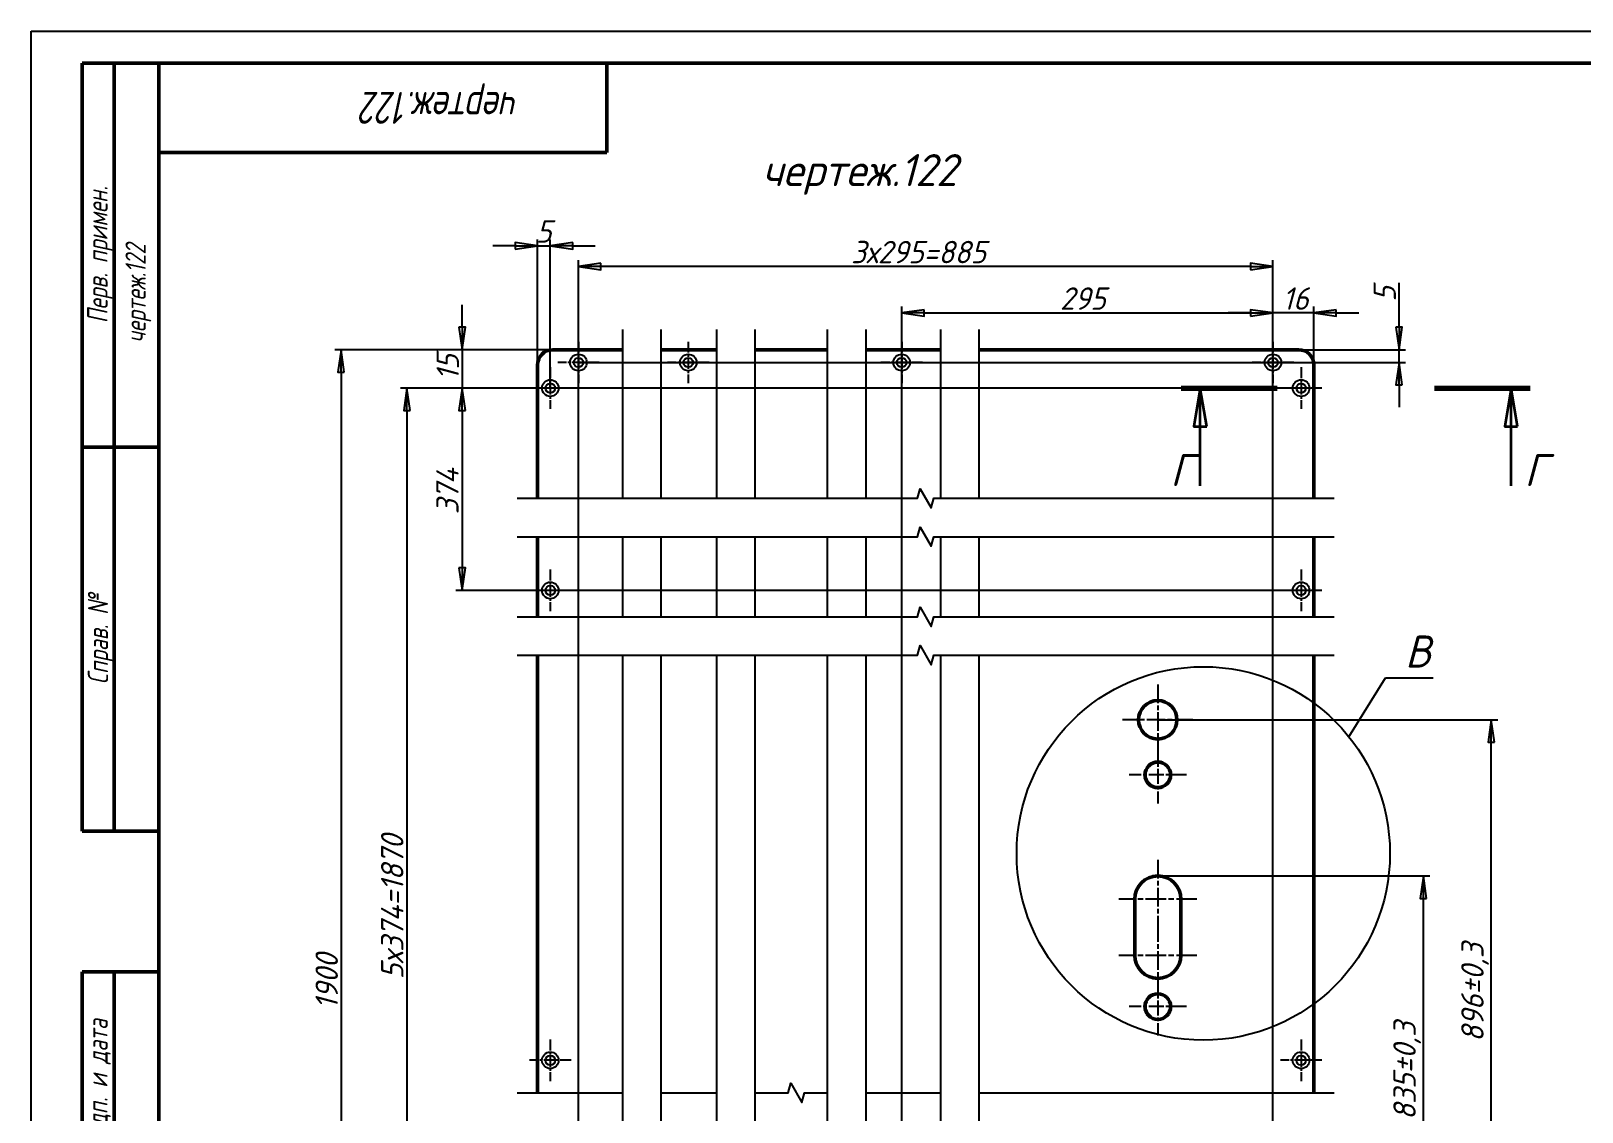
# Model space of a CAD drawing. Header units: millimetres. Extents: x 0 to 1490, y 0 to 742.
# Drawn here: x 0 to 606, y 320 to 742 of the extents above; entities that cross this region are included whole.
import ezdxf
from ezdxf.enums import TextEntityAlignment as Align

# ---------------------------------------------------------------- set-up
doc = ezdxf.new("R2010")
doc.units = ezdxf.units.MM
doc.header["$LTSCALE"] = 2.5
doc.linetypes.add('LT_04', pattern=[0.7087, 0.4724, -0.0591, 0.1181, -0.0591])
for name, color, linetype, lineweight in [('Layer_01', 7, 'Continuous', 35), ('Layer_02', 7, 'Continuous', 50), ('Layer_03', 7, 'Continuous', 25), ('Layer_05', 7, 'Continuous', 50), ('Layer_06', 7, 'Continuous', 25), ('Layer_07', 7, 'Continuous', 25), ('Layer_08', 7, 'Continuous', 25), ('Layer_10', 7, 'Continuous', 25), ('Layer_12', 7, 'Continuous', 50)]:
    doc.layers.add(name, color=color, linetype=linetype, lineweight=lineweight)
doc.styles.add('Style_02', font='ariali.ttf', dxfattribs={"width": 0.8})
doc.styles.add('Style_03', font='GOST Common Italic.ttf')
doc.styles.add('Style_05', font='GOST Common Italic.ttf')
doc.styles.add('Style_07', font='GOST Common Italic.ttf', dxfattribs={"width": 0.8})
doc.styles.add('Style_08', font='GOST Common Italic.ttf', dxfattribs={"width": 0.8})
doc.dimstyles.new('DimStyle_06', dxfattribs={"dimscale": 2.5, "dimtxt": 3.5, "dimasz": 3.5, "dimexe": 1, "dimexo": 0, "dimgap": 0.5, "dimtad": 1, "dimrnd": 1e-08, "dimtxsty": 'Style_03', "dimblk": 'Filled-1', "dimcen": 2.5, "dimdle": 15, "dimclrd": 256, "dimclre": 256, "dimclrt": 256, "dimazin": 2, "dimtfac": 0.714286, "dimtdec": 3, "dimtmove": 0, "dimatfit": 3, "dimlwd": 25, "dimlwe": 25})

# ---------------------------------------------------------------- blocks, each defined once
blk = doc.blocks.new('Filled-1')
at = {"color": 0}
for p, q in [((0, 0), (-1, 0.143)), ((-1, 0.143), (-1, -0.143)), ((-1, 0), (0, 0)), ((-1, -0.143), (0, 0))]:
    blk.add_line(p, q, dxfattribs=at)
at = {"color": 0, "flags": 128}
blk.add_lwpolyline([(-1, -0.143), (0, 0), (-1, 0.143), (-1, -0.143)], dxfattribs=at)
at = {"color": 0}
blk.add_solid([(-1, -0.143), (0, 0), (-1, 0.143), (-1, -0.143)], dxfattribs=at)
blk = doc.blocks.new('*D20')
at = {"layer": 'Defpoints', "color": 0, "linetype": 'Continuous'}
for p in [(203.9, 618.04), (121.16, 189.77), (203.9, 189.77)]:
    blk.add_point(p, dxfattribs=at)
at = {"layer": 'Layer_10', "linetype": 'Continuous', "lineweight": 25}
for p, q in [((203.9, 618.04), (118.66, 618.04)), ((121.16, 609.29), (121.16, 198.52)), ((203.9, 189.77), (118.66, 189.77))]:
    blk.add_line(p, q, dxfattribs=at)
at = {"layer": 'Layer_10', "linetype": 'Continuous', "lineweight": 25, "xscale": 8.75, "yscale": 8.75, "zscale": 8.75}
for p, rotation in [((121.16, 618.04), 90), ((121.16, 189.77), 270)]:
    blk.add_blockref('Filled-1', p, dxfattribs=dict(at, rotation=rotation))
at = {"layer": 'Layer_10', "linetype": 'Continuous', "lineweight": 25, "insert": (111.16, 360.36), "char_height": 8.75, "attachment_point": 1, "rotation": 90, "style": 'Style_03'}
blk.add_mtext('\\A1;1900', dxfattribs=at)
blk = doc.blocks.new('2dDetail0')
at = {"layer": 'Layer_03'}
for p, q in [((205.98, 186.75), (211.69, 195.94)), ((211.69, 195.94), (219.14, 195.94))]:
    blk.add_line(p, q, dxfattribs=at)
blk.add_circle((183.22, 168.51), 29.17, dxfattribs=at)
at = {"layer": 'Layer_03', "insert": (214.75, 197.56), "char_height": 5, "attachment_point": 7, "style": 'Style_05'}
blk.add_mtext('В', dxfattribs=at)
blk = doc.blocks.new('*D23')
at = {"layer": 'Defpoints', "color": 0, "linetype": 'Continuous'}
for p in [(440.27, 473.48), (570.59, 473.48), (495.27, 189.77)]:
    blk.add_point(p, dxfattribs=at)
at = {"layer": 'Layer_10', "linetype": 'Continuous', "lineweight": 25}
for p, q in [((440.27, 473.48), (573.09, 473.48)), ((570.59, 198.52), (570.59, 464.73)), ((495.27, 189.77), (573.09, 189.77))]:
    blk.add_line(p, q, dxfattribs=at)
at = {"layer": 'Layer_10', "linetype": 'Continuous', "lineweight": 25, "xscale": 8.75, "yscale": 8.75, "zscale": 8.75}
for p, rotation in [((570.59, 473.48), 90), ((570.59, 189.77), 270)]:
    blk.add_blockref('Filled-1', p, dxfattribs=dict(at, rotation=rotation))
at = {"layer": 'Layer_10', "linetype": 'Continuous', "lineweight": 25, "insert": (558.84, 347.64), "char_height": 8.75, "attachment_point": 1, "rotation": 90, "style": 'Style_03'}
blk.add_mtext('\\A1;896%%p0,3', dxfattribs=at)
blk = doc.blocks.new('*D29')
at = {"layer": 'Defpoints', "color": 0, "linetype": 'Continuous'}
for p in [(440.27, 412.48), (544.06, 412.48), (495.27, 189.77)]:
    blk.add_point(p, dxfattribs=at)
at = {"layer": 'Layer_10', "linetype": 'Continuous', "lineweight": 25}
for p, q in [((440.27, 412.48), (546.56, 412.48)), ((544.06, 198.52), (544.06, 403.73)), ((495.27, 189.77), (546.56, 189.77))]:
    blk.add_line(p, q, dxfattribs=at)
at = {"layer": 'Layer_10', "linetype": 'Continuous', "lineweight": 25, "xscale": 8.75, "yscale": 8.75, "zscale": 8.75}
for p, rotation in [((544.06, 412.48), 90), ((544.06, 189.77), 270)]:
    blk.add_blockref('Filled-1', p, dxfattribs=dict(at, rotation=rotation))
at = {"layer": 'Layer_10', "linetype": 'Continuous', "lineweight": 25, "insert": (532.31, 317.14), "char_height": 8.75, "attachment_point": 1, "rotation": 90, "style": 'Style_03'}
blk.add_mtext('\\A1;835%%p0,3', dxfattribs=at)
blk = doc.blocks.new('Block_04')
at = {"layer": 'Layer_12'}
for p, q in [((-12, 0), (-12, 145)), ((-12, 145), (0, 145)), ((-7, 145), (-7, 0)), ((-12, 110), (-7, 110)), ((-7, 110), (0, 110)), ((-12, 85), (-7, 85)), ((-7, 85), (0, 85)), ((-12, 60), (-7, 60)), ((-7, 60), (0, 60)), ((-12, 25), (-7, 25)), ((-7, 25), (0, 25)), ((0, 0), (-12, 0))]:
    blk.add_line(p, q, dxfattribs=at)
at = {"layer": 'Layer_08', "char_height": 3.17, "attachment_point": 5, "rotation": 90, "style": 'Style_02'}
for s, insert, width in [('\\fGOST Common|b0|i1;\\H3.1700;Подп. и дата', (-9.37, 127.41), 34.7679), ('\\fGOST Common|b0|i1;\\H3.1700;Инв. № дубл.', (-8.95, 97.55), 24.8438), ('\\fGOST Common|b0|i1;\\H3.1700;Взам. инв. №', (-9.58, 72.53), 24.8669), ('\\fGOST Common|b0|i1;\\H3.1700;Подп. и дата', (-9.5, 42.47), 35.1486), ('\\fGOST Common|b0|i1;\\H3.1700;Инв. № подл.', (-9.5, 12.41), 24.9618)]:
    blk.add_mtext(s, dxfattribs=dict(at, insert=insert, width=width))
at = {"layer": 'Layer_08', "style": 'Style_07', "width": 0.8}
for tag, p in [('Подп._и_дата_2_001', (-3.53, 127.51)), ('Инв._номер_дубликата_001', (-3.41, 97.47)), ('Взамен_инв._номера_001', (-3.46, 72.53)), ('Подп._и_дата_1_001', (-3.42, 42.35)), ('ИНВЕНТАРНЫЙ_НОМЕР_001', (-3.33, 12.68))]:
    blk.add_attdef(tag, text='', height=3.17, rotation=90, dxfattribs=at).set_placement(p, align=Align.MIDDLE_CENTER)
blk = doc.blocks.new('Block_05')
at = {"layer": 'Layer_12'}
for p, q in [((-12, 0), (-12, 120)), ((-12, 120), (0, 120)), ((-7, 0), (-7, 120)), ((-12, 60), (0, 60)), ((0, 0), (-12, 0))]:
    blk.add_line(p, q, dxfattribs=at)
at = {"layer": 'Layer_08', "char_height": 3.17, "attachment_point": 5, "rotation": 90, "style": 'Style_02'}
for s, insert, width in [('\\fGOST Common|b0|i1;\\H3.1700;Перв. примен.', (-9.19, 90.05), 60.0143), ('\\fGOST Common|b0|i1;\\H3.1700;Справ. №', (-9.1, 30), 59.9357)]:
    blk.add_mtext(s, dxfattribs=dict(at, insert=insert, width=width))
at = {"layer": 'Layer_08', "style": 'Style_07', "width": 0.8}
for tag, p in [('Первичная_применяемость_002', (-2.07, 66.9)), ('Первичная_применяемость_001', (-2.07, 66.9)), ('Справочный_номер_001', (-3.55, 30.02))]:
    blk.add_attdef(tag, text='', height=3.17, rotation=90, dxfattribs=at).set_placement(p, align=Align.MIDDLE_CENTER)
blk = doc.blocks.new('Block_06')
at = {"layer": 'Layer_12'}
for p, q in [((0, 0), (70, 0)), ((70, 0), (70, -14)), ((70, -14), (0, -14))]:
    blk.add_line(p, q, dxfattribs=at)
at = {"layer": 'Layer_08', "style": 'Style_08', "width": 0.8}
for tag in ['ОБОЗНАЧЕНИЕ_002', 'ОБОЗНАЧЕНИЕ_001']:
    blk.add_attdef(tag, text='', height=5, rotation=180, dxfattribs=at).set_placement((70.59, -4.53), align=Align.MIDDLE_CENTER)
blk = doc.blocks.new('Block_34')
at = {"layer": 'Layer_05', "lineweight": 25}
for p, q in [((0, 0), (0, 297)), ((0, 297), (420, 297))]:
    blk.add_line(p, q, dxfattribs=at)
at = {"layer": 'Layer_05'}
for p, q in [((415, 292), (20, 292)), ((20, 292), (20, 5))]:
    blk.add_line(p, q, dxfattribs=at)
blk = doc.blocks.new('*D41')
at = {"layer": 'Defpoints', "color": 0, "linetype": 'Continuous'}
for p in [(485.27, 632.38), (485.27, 613.04), (340.2, 194.77)]:
    blk.add_point(p, dxfattribs=at)
at = {"layer": 'Layer_10', "linetype": 'Continuous', "lineweight": 25}
for p, q in [((340.2, 194.77), (340.2, 634.88)), ((348.95, 632.38), (476.52, 632.38)), ((485.27, 613.04), (485.27, 634.88))]:
    blk.add_line(p, q, dxfattribs=at)
at = {"layer": 'Layer_10', "linetype": 'Continuous', "lineweight": 25, "xscale": 8.75, "yscale": 8.75, "zscale": 8.75, "rotation": 180}
blk.add_blockref('Filled-1', (340.2, 632.38), dxfattribs=at)
at = {"layer": 'Layer_10', "linetype": 'Continuous', "lineweight": 25, "xscale": 8.75, "yscale": 8.75, "zscale": 8.75}
blk.add_blockref('Filled-1', (485.27, 632.38), dxfattribs=at)
at = {"layer": 'Layer_10', "linetype": 'Continuous', "lineweight": 25, "insert": (402.05, 642.38), "char_height": 8.75, "attachment_point": 1, "style": 'Style_03'}
blk.add_mtext('\\A1;295', dxfattribs=at)
blk = doc.blocks.new('*D42')
at = {"layer": 'Defpoints', "color": 0, "linetype": 'Continuous'}
for p in [(485.27, 632.38), (501.27, 612.04), (485.27, 194.77)]:
    blk.add_point(p, dxfattribs=at)
at = {"layer": 'Layer_10', "linetype": 'Continuous', "lineweight": 25}
for p, q in [((476.52, 632.38), (467.77, 632.38)), ((485.27, 194.77), (485.27, 634.88)), ((501.27, 632.38), (485.27, 632.38)), ((501.27, 612.04), (501.27, 634.88)), ((510.02, 632.38), (518.77, 632.38))]:
    blk.add_line(p, q, dxfattribs=at)
at = {"layer": 'Layer_10', "linetype": 'Continuous', "lineweight": 25, "xscale": 8.75, "yscale": 8.75, "zscale": 8.75}
blk.add_blockref('Filled-1', (485.27, 632.38), dxfattribs=at)
at = {"layer": 'Layer_10', "linetype": 'Continuous', "lineweight": 25, "xscale": 8.75, "yscale": 8.75, "zscale": 8.75, "rotation": 180}
blk.add_blockref('Filled-1', (501.27, 632.38), dxfattribs=at)
at = {"layer": 'Layer_10', "linetype": 'Continuous', "lineweight": 25, "insert": (488.97, 642.38), "char_height": 8.75, "attachment_point": 1, "style": 'Style_03'}
blk.add_mtext('\\A1;16', dxfattribs=at)
blk = doc.blocks.new('*D43')
at = {"layer": 'Defpoints', "color": 0, "linetype": 'Continuous'}
for p in [(213.9, 650.54), (485.27, 613.04), (213.9, 194.77)]:
    blk.add_point(p, dxfattribs=at)
at = {"layer": 'Layer_10', "linetype": 'Continuous', "lineweight": 25}
for p, q in [((213.9, 194.77), (213.9, 653.04)), ((476.52, 650.54), (222.65, 650.54)), ((485.27, 613.04), (485.27, 653.04))]:
    blk.add_line(p, q, dxfattribs=at)
at = {"layer": 'Layer_10', "linetype": 'Continuous', "lineweight": 25, "xscale": 8.75, "yscale": 8.75, "zscale": 8.75, "rotation": 180}
blk.add_blockref('Filled-1', (213.9, 650.54), dxfattribs=at)
at = {"layer": 'Layer_10', "linetype": 'Continuous', "lineweight": 25, "xscale": 8.75, "yscale": 8.75, "zscale": 8.75}
blk.add_blockref('Filled-1', (485.27, 650.54), dxfattribs=at)
at = {"layer": 'Layer_10', "linetype": 'Continuous', "lineweight": 25, "insert": (320.38, 660.54), "char_height": 8.75, "attachment_point": 1, "style": 'Style_03'}
blk.add_mtext('\\A1;\\fGOST Common|b0|i1;3х295=885', dxfattribs=at)
blk = doc.blocks.new('*D44')
at = {"layer": 'Defpoints', "color": 0, "linetype": 'Continuous'}
for p in [(213.9, 613.04), (495.27, 618.04), (534.55, 613.04)]:
    blk.add_point(p, dxfattribs=at)
at = {"layer": 'Layer_10', "linetype": 'Continuous', "lineweight": 25}
for p, q in [((534.55, 626.79), (534.55, 644.19)), ((213.9, 613.04), (537.05, 613.04)), ((495.27, 618.04), (537.05, 618.04)), ((534.55, 613.04), (534.55, 618.04)), ((534.55, 604.29), (534.55, 595.54))]:
    blk.add_line(p, q, dxfattribs=at)
at = {"layer": 'Layer_10', "linetype": 'Continuous', "lineweight": 25, "xscale": 8.75, "yscale": 8.75, "zscale": 8.75}
for p, rotation in [((534.55, 618.04), 270), ((534.55, 613.04), 90)]:
    blk.add_blockref('Filled-1', p, dxfattribs=dict(at, rotation=rotation))
at = {"layer": 'Layer_10', "linetype": 'Continuous', "lineweight": 25, "insert": (524.55, 636.79), "char_height": 8.75, "attachment_point": 1, "rotation": 90, "style": 'Style_03'}
blk.add_mtext('\\A1;5', dxfattribs=at)
blk = doc.blocks.new('*D45')
at = {"layer": 'Defpoints', "color": 0, "linetype": 'Continuous'}
for p in [(173.95, 618.04), (168.45, 603.04), (202.9, 603.04)]:
    blk.add_point(p, dxfattribs=at)
at = {"layer": 'Layer_10', "linetype": 'Continuous', "lineweight": 25}
for p, q in [((168.45, 626.79), (168.45, 635.54)), ((173.95, 618.04), (165.95, 618.04)), ((168.45, 618.04), (168.45, 603.04)), ((202.9, 603.04), (165.95, 603.04)), ((168.45, 594.29), (168.45, 585.54))]:
    blk.add_line(p, q, dxfattribs=at)
at = {"layer": 'Layer_10', "linetype": 'Continuous', "lineweight": 25, "xscale": 8.75, "yscale": 8.75, "zscale": 8.75}
for p, rotation in [((168.45, 618.04), 270), ((168.45, 603.04), 90)]:
    blk.add_blockref('Filled-1', p, dxfattribs=dict(at, rotation=rotation))
at = {"layer": 'Layer_10', "linetype": 'Continuous', "lineweight": 25, "insert": (158.45, 606.01), "char_height": 8.75, "attachment_point": 1, "rotation": 90, "style": 'Style_03'}
blk.add_mtext('\\A1;15', dxfattribs=at)
blk = doc.blocks.new('*D46')
at = {"layer": 'Defpoints', "color": 0, "linetype": 'Continuous'}
for p in [(496.27, 603.04), (168.45, 524.03), (496.27, 524.03)]:
    blk.add_point(p, dxfattribs=at)
at = {"layer": 'Layer_10', "linetype": 'Continuous', "lineweight": 25}
for p, q in [((496.27, 603.04), (165.95, 603.04)), ((168.45, 594.29), (168.45, 532.78)), ((496.27, 524.03), (165.95, 524.03))]:
    blk.add_line(p, q, dxfattribs=at)
at = {"layer": 'Layer_10', "linetype": 'Continuous', "lineweight": 25, "xscale": 8.75, "yscale": 8.75, "zscale": 8.75}
for p, rotation in [((168.45, 603.04), 90), ((168.45, 524.03), 270)]:
    blk.add_blockref('Filled-1', p, dxfattribs=dict(at, rotation=rotation))
at = {"layer": 'Layer_10', "linetype": 'Continuous', "lineweight": 25, "insert": (158.34, 553.72), "char_height": 8.75, "attachment_point": 1, "rotation": 90, "style": 'Style_03'}
blk.add_mtext('\\A1;374', dxfattribs=at)
blk = doc.blocks.new('*D47')
at = {"layer": 'Defpoints', "color": 0, "linetype": 'Continuous'}
for p in [(202.9, 603.04), (146.88, 204.77), (496.27, 204.77)]:
    blk.add_point(p, dxfattribs=at)
at = {"layer": 'Layer_10', "linetype": 'Continuous', "lineweight": 25}
for p, q in [((202.9, 603.04), (144.38, 603.04)), ((146.88, 594.29), (146.88, 213.52)), ((496.27, 204.77), (144.38, 204.77))]:
    blk.add_line(p, q, dxfattribs=at)
at = {"layer": 'Layer_10', "linetype": 'Continuous', "lineweight": 25, "xscale": 8.75, "yscale": 8.75, "zscale": 8.75}
for p, rotation in [((146.88, 603.04), 90), ((146.88, 204.77), 270)]:
    blk.add_blockref('Filled-1', p, dxfattribs=dict(at, rotation=rotation))
at = {"layer": 'Layer_10', "linetype": 'Continuous', "lineweight": 25, "insert": (136.77, 372.14), "char_height": 8.75, "attachment_point": 1, "rotation": 90, "style": 'Style_03'}
blk.add_mtext('\\A1;\\fGOST Common|b0|i1;5х374=1870', dxfattribs=at)
blk = doc.blocks.new('2dTransSection0')
at = {"layer": 'Layer_01', "linetype": 'Continuous', "lineweight": 70}
for p, q in [((179.75, 241.22), (194.75, 241.22)), ((219.33, 241.22), (234.33, 241.22))]:
    blk.add_line(p, q, dxfattribs=at)
at = {"layer": 'Layer_01', "linetype": 'Continuous'}
for p, q in [((182.75, 241.22), (181.75, 235.22)), ((182.75, 235.22), (182.75, 241.22)), ((183.75, 235.22), (182.75, 241.22)), ((231.33, 241.22), (230.33, 235.22)), ((231.33, 235.22), (231.33, 241.22)), ((232.33, 235.22), (231.33, 241.22)), ((181.75, 235.22), (183.75, 235.22)), ((182.75, 225.92), (182.75, 235.22)), ((230.33, 235.22), (232.33, 235.22)), ((231.33, 225.92), (231.33, 235.22))]:
    blk.add_line(p, q, dxfattribs=at)
at = {"layer": 'Layer_01', "linetype": 'Continuous', "flags": 128}
for points in [[(183.75, 235.22), (182.75, 241.22), (181.75, 235.22), (183.75, 235.22)], [(232.33, 235.22), (231.33, 241.22), (230.33, 235.22), (232.33, 235.22)]]:
    blk.add_lwpolyline(points, dxfattribs=at)
at = {"layer": 'Layer_01'}
for points in [[(183.75, 235.22), (182.75, 241.22), (181.75, 235.22), (183.75, 235.22)], [(232.33, 235.22), (231.33, 241.22), (230.33, 235.22), (232.33, 235.22)]]:
    blk.add_solid(points, dxfattribs=at)
at = {"layer": 'Layer_01', "char_height": 5, "attachment_point": 7, "style": 'Style_05'}
for insert in [(178.04, 225.92), (233.4, 225.92)]:
    blk.add_mtext('Г', dxfattribs=dict(at, insert=insert))
blk = doc.blocks.new('*D54')
at = {"layer": 'Defpoints', "color": 0, "linetype": 'Continuous'}
for p in [(202.9, 658.6), (197.9, 612.04), (202.9, 603.04)]:
    blk.add_point(p, dxfattribs=at)
at = {"layer": 'Layer_10', "linetype": 'Continuous', "lineweight": 25}
for p, q in [((197.9, 612.04), (197.9, 661.1)), ((202.9, 603.04), (202.9, 661.1)), ((189.15, 658.6), (180.4, 658.6)), ((197.9, 658.6), (202.9, 658.6)), ((211.65, 658.6), (220.4, 658.6))]:
    blk.add_line(p, q, dxfattribs=at)
at = {"layer": 'Layer_10', "linetype": 'Continuous', "lineweight": 25, "xscale": 8.75, "yscale": 8.75, "zscale": 8.75}
blk.add_blockref('Filled-1', (197.9, 658.6), dxfattribs=at)
at = {"layer": 'Layer_10', "linetype": 'Continuous', "lineweight": 25, "xscale": 8.75, "yscale": 8.75, "zscale": 8.75, "rotation": 180}
blk.add_blockref('Filled-1', (202.9, 658.6), dxfattribs=at)
at = {"layer": 'Layer_10', "linetype": 'Continuous', "lineweight": 25, "insert": (197.32, 668.6), "char_height": 8.75, "attachment_point": 1, "style": 'Style_03'}
blk.add_mtext('\\A1;5', dxfattribs=at)

msp = doc.modelspace()

# ---------------------------------------------------------------- linework, layer by layer
at = {"layer": 'Layer_02'}
for p, q in [((203.8997, 618.0387), (231.2393, 618.0387)), ((246.2393, 618.0387), (267.9419, 618.0387)), ((282.9419, 618.0387), (311.2648, 618.0387)), ((326.2648, 618.0387), (355.4695, 618.0387)), ((370.4695, 618.0387), (495.2685, 618.0387)), ((197.8997, 559.9964), (197.8997, 612.0387)), ((501.2685, 612.0387), (501.2685, 559.9964)), ((197.8997, 513.7079), (197.8997, 544.9964)), ((501.2685, 544.9964), (501.2685, 513.7079)), ((197.8997, 327.8079), (197.8997, 498.7079)), ((501.2685, 498.7079), (501.2685, 327.8079)), ((431.2685, 381.4789), (431.2685, 403.4789)), ((449.2685, 403.4789), (449.2685, 381.4789))]:
    msp.add_line(p, q, dxfattribs=at)
at = {"layer": 'Layer_02', "lineweight": 25}
for centre, radius in [((213.8997, 613.0387), 3.25), ((213.8997, 613.0387), 1.8644), ((256.8037, 613.0387), 3.25), ((256.8037, 613.0387), 1.8644), ((340.2045, 613.0387), 3.25), ((340.2045, 613.0387), 1.8644), ((485.2685, 613.0387), 3.25), ((485.2685, 613.0387), 1.8644), ((202.8997, 603.0387), 3.25), ((496.2685, 603.0387), 3.25), ((202.8997, 603.0387), 1.8644), ((496.2685, 603.0387), 1.8644), ((202.8997, 524.0303), 3.25), ((496.2685, 524.0303), 3.25), ((202.8997, 524.0303), 1.8644), ((496.2685, 524.0303), 1.8644), ((202.8997, 340.4789), 3.25), ((202.8997, 340.4789), 1.8644), ((496.2685, 340.4789), 3.25), ((496.2685, 340.4789), 1.8644)]:
    msp.add_circle(centre, radius, dxfattribs=at)
at = {"layer": 'Layer_02'}
for centre, radius in [((440.2685, 473.4789), 7.5), ((440.2685, 451.9789), 5), ((440.2685, 361.4789), 5)]:
    msp.add_circle(centre, radius, dxfattribs=at)
for centre, radius, start, end in [((203.8997, 612.0387), 6, 90, 180), ((495.2685, 612.0387), 6, 0, 90), ((440.2685, 403.4789), 9, 0, 180), ((440.2685, 381.4789), 9, 180, 0)]:
    msp.add_arc(centre, radius, start, end, dxfattribs=at)
at = {"layer": 'Layer_06'}
for p, q in [((231.2393, 559.9964), (231.2393, 625.9762)), ((246.2393, 559.9964), (246.2393, 625.9762)), ((267.9419, 559.9964), (267.9419, 625.9762)), ((282.9419, 559.9964), (282.9419, 625.9762)), ((311.2648, 559.9964), (311.2648, 625.9762)), ((326.2648, 559.9964), (326.2648, 625.9762)), ((355.4695, 559.9964), (355.4695, 625.9762)), ((370.4695, 559.9964), (370.4695, 625.9762)), ((231.2393, 513.7079), (231.2393, 544.9964)), ((246.2393, 513.7079), (246.2393, 544.9964)), ((267.9419, 513.7079), (267.9419, 544.9964)), ((282.9419, 513.7079), (282.9419, 544.9964)), ((311.2648, 513.7079), (311.2648, 544.9964)), ((326.2648, 513.7079), (326.2648, 544.9964)), ((355.4695, 513.7079), (355.4695, 544.9964)), ((370.4695, 513.7079), (370.4695, 544.9964)), ((231.2393, 245.0672), (231.2393, 498.7079)), ((246.2393, 245.0672), (246.2393, 498.7079)), ((267.9419, 245.0672), (267.9419, 498.7079)), ((282.9419, 245.0672), (282.9419, 498.7079)), ((311.2648, 245.0672), (311.2648, 498.7079)), ((326.2648, 245.0672), (326.2648, 498.7079)), ((355.4695, 245.0672), (355.4695, 498.7079)), ((370.4695, 245.0672), (370.4695, 498.7079)), ((189.9622, 327.8079), (231.2393, 327.8079)), ((246.2393, 327.8079), (267.9419, 327.8079)), ((326.2648, 327.8079), (355.4695, 327.8079)), ((370.4695, 327.8079), (509.206, 327.8079))]:
    msp.add_line(p, q, dxfattribs=at)
at = {"layer": 'Layer_06', "flags": 128}
for points in [[(189.9622, 559.9964), (346.4142, 559.9964), (347.419, 563.7464), (351.7491, 556.2464), (352.7539, 559.9964), (509.206, 559.9964)], [(189.9622, 544.9964), (346.4142, 544.9964), (347.419, 548.7464), (351.7491, 541.2464), (352.7539, 544.9964), (509.206, 544.9964)], [(189.9622, 513.7079), (346.4142, 513.7079), (347.419, 517.4579), (351.7491, 509.9579), (352.7539, 513.7079), (509.206, 513.7079)], [(189.9622, 498.7079), (346.4142, 498.7079), (347.419, 502.4579), (351.7491, 494.9579), (352.7539, 498.7079), (509.206, 498.7079)], [(282.9419, 327.8079), (295.8734, 327.8079), (296.8782, 331.5579), (301.2083, 324.0579), (302.2131, 327.8079), (311.2648, 327.8079)]]:
    msp.add_lwpolyline(points, dxfattribs=at)
at = {"layer": 'Layer_07', "linetype": 'LT_04', "ltscale": 3.606086}
for p, q in [((213.8997, 621.1531), (213.8997, 604.9244)), ((256.8037, 621.1531), (256.8037, 604.9244)), ((340.2045, 621.1531), (340.2045, 604.9244)), ((485.2685, 621.1531), (485.2685, 604.9244)), ((222.014, 613.0387), (205.7853, 613.0387)), ((264.918, 613.0387), (248.6893, 613.0387)), ((348.3189, 613.0387), (332.0902, 613.0387)), ((493.3828, 613.0387), (477.1541, 613.0387)), ((202.8997, 611.1531), (202.8997, 594.9244)), ((496.2685, 611.1531), (496.2685, 594.9244)), ((211.014, 603.0387), (194.7853, 603.0387)), ((504.3828, 603.0387), (488.1541, 603.0387)), ((202.8997, 532.1446), (202.8997, 515.9159)), ((496.2685, 532.1446), (496.2685, 515.9159)), ((211.014, 524.0303), (194.7853, 524.0303)), ((504.3828, 524.0303), (488.1541, 524.0303)), ((202.8997, 348.5932), (202.8997, 332.3645)), ((496.2685, 348.5932), (496.2685, 332.3645)), ((211.014, 340.4789), (194.7853, 340.4789)), ((504.3828, 340.4789), (488.1541, 340.4789))]:
    msp.add_line(p, q, dxfattribs=at)
at = {"layer": 'Layer_07', "linetype": 'LT_04', "ltscale": 6.110678}
for p, q in [((440.2685, 487.2289), (440.2685, 459.7289)), ((454.0185, 473.4789), (426.5185, 473.4789))]:
    msp.add_line(p, q, dxfattribs=at)
at = {"layer": 'Layer_07', "linetype": 'LT_04', "ltscale": 4.999628}
for p, q in [((440.2685, 463.2289), (440.2685, 440.7289)), ((451.5185, 451.9789), (429.0185, 451.9789)), ((440.2685, 372.7289), (440.2685, 350.2289)), ((451.5185, 361.4789), (429.0185, 361.4789))]:
    msp.add_line(p, q, dxfattribs=at)
at = {"layer": 'Layer_07', "linetype": 'LT_04', "ltscale": 6.166231}
for p, q in [((440.2685, 418.7289), (440.2685, 390.9789)), ((440.2685, 393.9789), (440.2685, 366.2289))]:
    msp.add_line(p, q, dxfattribs=at)
at = {"layer": 'Layer_07', "linetype": 'LT_04', "ltscale": 6.777309}
for p, q in [((455.5185, 403.4789), (425.0185, 403.4789)), ((455.5185, 381.4789), (425.0185, 381.4789))]:
    msp.add_line(p, q, dxfattribs=at)

# ---------------------------------------------------------------- block references
at = {"xscale": 2.5, "yscale": 2.5, "zscale": 2.5}
for name, p in [('Block_34', (0, 0)), ('Block_04', (50, 12.5))]:
    msp.add_blockref(name, p, dxfattribs=at)
ref = msp.add_blockref('Block_05', (50, 430), dxfattribs=dict(xscale=2.5, yscale=2.5, zscale=2.5))
ref.add_attrib('Первичная_применяемость_001', 'чертеж.122', (44.8361, 620.7247), dxfattribs={"layer": 'Layer_08', "height": 7.925, "rotation": 90, "style": 'Style_07', "width": 0.8})
ref = msp.add_blockref('Block_06', (50, 730), dxfattribs=dict(xscale=2.5, yscale=2.5, zscale=2.5))
ref.add_attrib('ОБОЗНАЧЕНИЕ_001', 'чертеж.122', (190.4916, 718.7505), dxfattribs={"layer": 'Layer_08', "height": 12.5, "rotation": 180, "style": 'Style_08', "width": 0.8})
at = {"layer": 'Layer_01', "xscale": 2.5, "yscale": 2.5, "zscale": 2.5}
msp.add_blockref('2dTransSection0', (0, 0), dxfattribs=at)
at = {"layer": 'Layer_03', "xscale": 2.5, "yscale": 2.5, "zscale": 2.5}
msp.add_blockref('2dDetail0', (0, 0), dxfattribs=at)

# ---------------------------------------------------------------- texts
at = {"layer": 'Layer_08', "insert": (285.6517, 678.5437), "char_height": 12.5, "attachment_point": 7, "style": 'Style_05'}
msp.add_mtext('чертеж.122', dxfattribs=at)

# ---------------------------------------------------------------- dimensions: what is measured, and where the dimension line sits
at = {"layer": 'Layer_10', "linetype": 'Continuous', "lineweight": 25}
dim = msp.add_linear_dim(base=(202.8997, 658.5985), p1=(197.8997, 612.0387), p2=(202.8997, 603.0387), dimstyle='DimStyle_06', override={"dimgap": 0.5, "dimdec": 2, "dimtol": 0, "dimlim": 0, "dimtp": 0, "dimtm": 0, "dimtdec": 3, "dimtofl": 1, "dimtmove": 1, "dimatfit": 1}, dxfattribs=at)
dim.commit()
dim.dimension.update_dxf_attribs({"geometry": '*D54', "text_midpoint": (200.3997, 658.5985), "dimtype": 160})
for base, p1, p2, angle, text, override, picture, middle in [((213.8997, 650.5387), (485.2685, 613.0387), (213.8997, 194.7681), 180, '\\fGOST Common|b0|i1;3х295=885', {"dimgap": 0.5, "dimdec": 2, "dimlfac": 3.261244, "dimtol": 0, "dimlim": 0, "dimtp": 0, "dimtm": 0, "dimtdec": 3, "dimtofl": 0, "dimatfit": 1}, '*D43', (349.5841, 650.5387)), ((534.5504, 613.0387), (495.2685, 618.0387), (213.8997, 613.0387), 270, '5', {"dimgap": 0.5, "dimdec": 2, "dimtol": 0, "dimlim": 0, "dimtp": 0, "dimtm": 0, "dimtdec": 3, "dimtofl": 1, "dimatfit": 1}, '*D44', (534.5504, 639.8645)), ((485.2685, 632.3791), (340.2045, 194.7681), (485.2685, 613.0387), 180, '295', {"dimgap": 0.5, "dimdec": 2, "dimlfac": 2.033586, "dimtol": 0, "dimlim": 0, "dimtp": 0, "dimtm": 0, "dimtdec": 3, "dimtofl": 0, "dimatfit": 1}, '*D41', (411.4661, 632.3791)), ((485.2685, 632.3791), (501.2685, 612.0387), (485.2685, 194.7681), 180, '16', {"dimgap": 0.5, "dimdec": 2, "dimtol": 0, "dimlim": 0, "dimtp": 0, "dimtm": 0, "dimtdec": 3, "dimtofl": 1, "dimatfit": 1}, '*D42', (493.2685, 632.3791)), ((121.1567, 189.7681), (203.8997, 618.0387), (203.8997, 189.7681), 90, '1900', {"dimgap": 0.5, "dimdec": 2, "dimlfac": 4.436447, "dimtol": 0, "dimlim": 0, "dimtp": 0, "dimtm": 0, "dimtdec": 3, "dimtofl": 0, "dimatfit": 1}, '*D20', (121.1567, 371.1118)), ((146.8843, 204.7681), (202.8997, 603.0387), (496.2685, 204.7681), 90, '\\fGOST Common|b0|i1;5х374=1870', {"dimgap": 0.5, "dimdec": 2, "dimlfac": 4.6953, "dimtol": 0, "dimlim": 0, "dimtp": 0, "dimtm": 0, "dimtdec": 3, "dimtofl": 0, "dimatfit": 1}, '*D47', (146.8843, 403.9034)), ((168.4546, 524.0303), (496.2685, 603.0387), (496.2685, 524.0303), 90, '374', {"dimgap": 0.5, "dimdec": 2, "dimlfac": 4.733672, "dimtol": 0, "dimlim": 0, "dimtp": 0, "dimtm": 0, "dimtdec": 3, "dimtofl": 0, "dimatfit": 1}, '*D46', (168.4546, 562.9986)), ((570.5927, 473.4789), (495.2685, 189.7681), (440.2685, 473.4789), 90, '896%%p0,3', {"dimgap": 0.5, "dimdec": 2, "dimlfac": 3.158146, "dimtol": 1, "dimlim": 0, "dimtp": 0.3, "dimtm": 0.3, "dimtdec": 3, "dimtofl": 0, "dimatfit": 1}, '*D23', (570.5927, 367.9933)), ((544.0607, 412.4789), (495.2685, 189.7681), (440.2685, 412.4789), 90, '835%%p0,3', {"dimgap": 0.5, "dimdec": 2, "dimlfac": 3.749257, "dimtol": 1, "dimlim": 0, "dimtp": 0.3, "dimtm": 0.3, "dimtdec": 3, "dimtofl": 0, "dimatfit": 1}, '*D29', (544.0607, 337.4933))]:
    dim = msp.add_linear_dim(base=base, p1=p1, p2=p2, angle=angle, text=text, dimstyle='DimStyle_06', override=override, dxfattribs=at)
    dim.commit()
    dim.dimension.update_dxf_attribs({"geometry": picture, "text_midpoint": middle, "dimtype": 160})
dim = msp.add_linear_dim(base=(168.4546, 603.0387), p1=(173.949, 618.0387), p2=(202.8997, 603.0387), angle=90, dimstyle='DimStyle_06', override={"dimgap": 0.5, "dimdec": 2, "dimtol": 0, "dimlim": 0, "dimtp": 0, "dimtm": 0, "dimtdec": 3, "dimtofl": 1, "dimatfit": 1}, dxfattribs=at)
dim.commit()
dim.dimension.update_dxf_attribs({"geometry": '*D45', "text_midpoint": (168.4546, 610.5387), "dimtype": 160})

doc.saveas('drawing.dxf')
